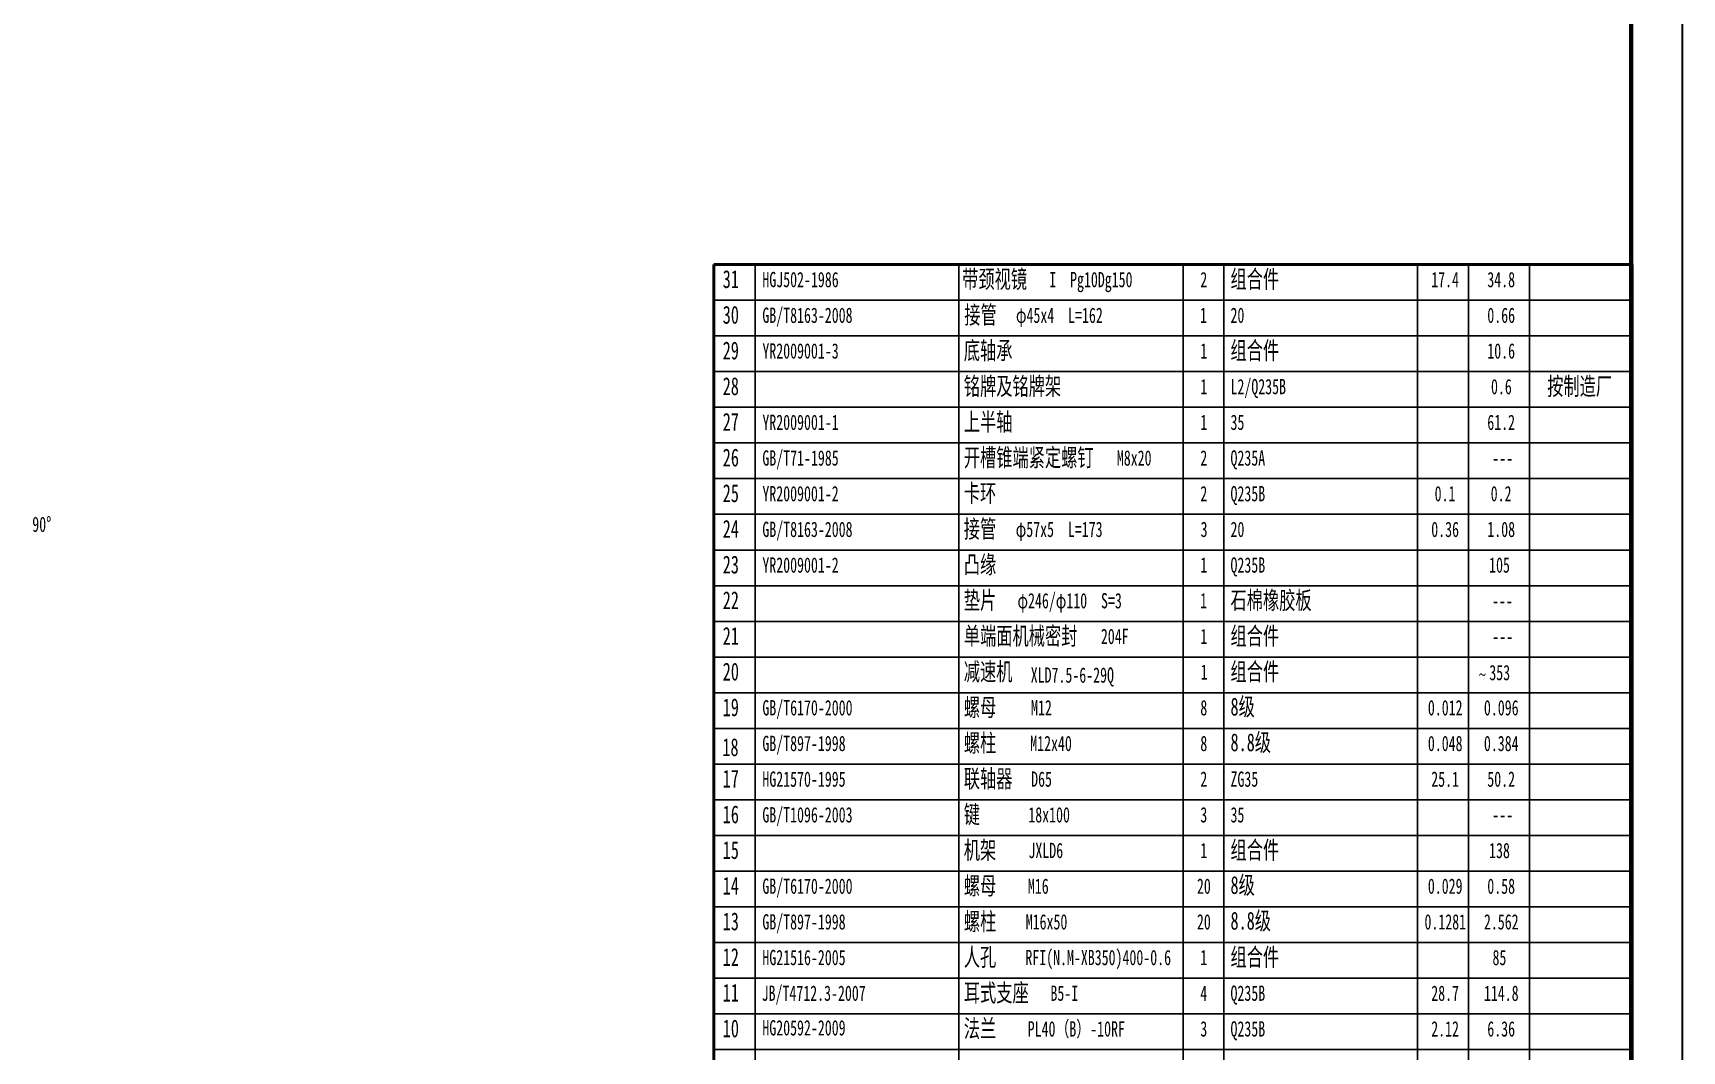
# Model space of a CAD drawing. Header units: millimetres. Extents: x -11803 to 14115, y -852 to 12275.
# Drawn here: x 9261 to 14115, y 2491 to 5487 of the extents above; entities that cross this region are included whole.
import ezdxf

# ---------------------------------------------------------------- set-up
doc = ezdxf.new("R2010")
doc.units = ezdxf.units.MM
for name, color, linetype, lineweight in [('CAXA0', 7, 'Continuous', 70), ('CAXA4', 3, 'Continuous', 25), ('粗实线', 7, 'Continuous', 50), ('边框线', 2, 'Continuous', 90)]:
    doc.layers.add(name, color=color, linetype=linetype, lineweight=lineweight)
doc.layers.add('细实线', color=125, linetype='Continuous')
doc.styles.add('标准', font='SimSun.ttf', dxfattribs={"width": 0.667})

msp = doc.modelspace()

# ---------------------------------------------------------------- hatches: boundary and pattern name
at = {"layer": 'CAXA0', "linetype": 'Continuous', "lineweight": 25}
msp.add_hatch(color=0, dxfattribs=at).paths.add_polyline_path([(13535.808, 3602.881), (13537.575, 3601.436), (13536.852, 3599.75), (13536.069, 3598.065), (13535.166, 3596.379), (13533.961, 3595.115), (13532.275, 3594.693), (13530.106, 3595.235), (13527.456, 3596.861), (13524.866, 3598.486), (13522.878, 3599.028), (13521.412, 3598.486), (13520.388, 3596.861), (13519.585, 3594.693), (13517.979, 3595.897), (13518.461, 3597.583), (13519.163, 3599.239), (13520.308, 3600.834), (13521.733, 3602.008), (13523.279, 3602.399), (13525.207, 3601.858), (13527.777, 3600.232), (13530.367, 3598.607), (13532.355, 3598.065), (13533.841, 3598.667), (13534.925, 3600.473)], flags=0)

# ---------------------------------------------------------------- linework, layer by layer
at = {"layer": 'CAXA0', "linetype": 'Continuous', "lineweight": 70}
for p, q in [((13966.813, 4700.49), (13966.813, 4805.49)), ((13966.813, 4595.49), (13966.813, 4700.49)), ((13966.813, 4595.49), (13966.813, 4700.49)), ((13966.813, 4490.49), (13966.813, 4595.49)), ((13966.813, 4490.49), (13966.813, 4595.49)), ((13966.813, 4385.49), (13966.813, 4490.49)), ((13966.813, 4385.49), (13966.813, 4490.49)), ((13966.813, 4280.49), (13966.813, 4385.49)), ((13966.813, 4280.49), (13966.813, 4385.49)), ((13966.813, 4175.49), (13966.813, 4280.49)), ((13966.813, 4175.49), (13966.813, 4280.49)), ((13966.813, 4070.49), (13966.813, 4175.49)), ((13966.813, 4070.49), (13966.813, 4175.49)), ((13966.813, 3965.49), (13966.813, 4070.49)), ((13966.813, 3965.49), (13966.813, 4070.49)), ((13966.813, 3860.49), (13966.813, 3965.49)), ((13966.813, 3860.49), (13966.813, 3965.49)), ((13966.813, 3755.49), (13966.813, 3860.49)), ((13966.813, 3650.49), (13966.813, 3755.49)), ((13966.813, 3545.49), (13966.813, 3650.49)), ((13966.813, 3440.49), (13966.813, 3545.49)), ((13966.813, 3335.49), (13966.813, 3440.49)), ((13966.813, 3230.49), (13966.813, 3335.49)), ((13966.813, 3125.49), (13966.813, 3230.49)), ((13966.813, 3020.49), (13966.813, 3125.49)), ((13966.813, 2915.49), (13966.813, 3020.49)), ((13966.813, 2810.49), (13966.813, 2915.49)), ((13966.813, 2705.49), (13966.813, 2810.49)), ((13966.813, 2600.49), (13966.813, 2705.49)), ((13966.813, 2495.49), (13966.813, 2600.49)), ((13966.813, 2495.49), (13966.813, 2600.49)), ((13966.813, 2390.49), (13966.813, 2495.49))]:
    msp.add_line(p, q, dxfattribs=at)
at = {"layer": 'CAXA0', "color": 0, "linetype": 'Continuous', "lineweight": 70}
msp.add_line((13966.813, 4700.49), (13966.813, 4805.49), dxfattribs=at)
at = {"layer": 'CAXA0', "color": 0, "linetype": 'Continuous', "lineweight": 25}
msp.add_line((13966.813, 4700.49), (11266.813, 4700.49), dxfattribs=at)
at = {"layer": '粗实线', "lineweight": 50}
msp.add_line((13966.813, 4805.49), (11265.453, 4805.49), dxfattribs=at)
at = {"layer": '粗实线'}
msp.add_line((13966.813, 4805.49), (11266.813, 4805.49), dxfattribs=at)
msp.add_line((13966.813, 4805.49), (11266.813, 4805.49), dxfattribs=at)
at = {"layer": '细实线', "lineweight": 30}
msp.add_line((14115.453, 12154.678), (14115.453, -460.322), dxfattribs=at)
at = {"layer": '细实线', "color": 0, "lineweight": 50}
msp.add_line((11265.453, 1340.49), (11265.453, 4805.49), dxfattribs=at)
at = {"layer": '细实线', "color": 0, "lineweight": -3}
for p, q in [((11386.813, 4805.49), (11386.813, 1340.49)), ((11986.813, 4805.49), (11986.813, 1340.49)), ((12646.813, 4805.49), (12646.813, 1340.49)), ((12766.813, 4805.49), (12766.813, 1340.49)), ((13336.813, 4805.49), (13336.813, 1340.49)), ((13486.813, 4700.49), (13486.813, 1445.49)), ((13666.813, 4700.49), (13666.813, 1340.49))]:
    msp.add_line(p, q, dxfattribs=at)
at = {"layer": '细实线', "linetype": 'Continuous', "lineweight": 25}
for p, q in [((13486.813, 4700.49), (13486.813, 4805.49)), ((13666.813, 4700.49), (13666.813, 4805.49)), ((12766.813, 4700.49), (12766.813, 4700.49))]:
    msp.add_line(p, q, dxfattribs=at)
at = {"layer": '细实线', "color": 0, "linetype": 'Continuous', "lineweight": 25}
for p, q in [((13486.813, 4700.49), (13486.813, 4805.49)), ((13666.813, 4700.49), (13666.813, 4805.49)), ((13966.813, 4700.49), (11265.453, 4700.49)), ((13966.813, 4700.49), (11266.813, 4700.49)), ((13966.813, 4700.49), (11266.813, 4700.49)), ((12766.813, 4700.49), (12766.813, 4700.49)), ((13966.813, 4595.49), (11265.453, 4595.49)), ((13966.813, 4595.49), (11266.813, 4595.49)), ((13966.813, 4595.49), (11266.813, 4595.49)), ((13966.813, 4595.49), (11266.813, 4595.49)), ((13966.813, 4490.49), (11265.453, 4490.49)), ((13966.813, 4490.49), (11266.813, 4490.49)), ((13966.813, 4490.49), (11266.813, 4490.49)), ((13966.813, 4490.49), (11266.813, 4490.49)), ((13966.813, 4385.49), (11265.453, 4385.49)), ((13966.813, 4385.49), (11266.813, 4385.49)), ((13966.813, 4385.49), (11266.813, 4385.49)), ((13966.813, 4385.49), (11266.813, 4385.49)), ((13966.813, 4280.49), (11265.453, 4280.49)), ((13966.813, 4280.49), (11266.813, 4280.49)), ((13966.813, 4280.49), (11266.813, 4280.49)), ((13966.813, 4280.49), (11266.813, 4280.49)), ((13966.813, 4175.49), (11265.453, 4175.49)), ((13966.813, 4175.49), (11266.813, 4175.49)), ((13966.813, 4175.49), (11266.813, 4175.49)), ((13966.813, 4175.49), (11266.813, 4175.49)), ((13966.813, 4070.49), (11265.453, 4070.49)), ((13966.813, 4070.49), (11266.813, 4070.49)), ((13966.813, 4070.49), (11266.813, 4070.49)), ((13966.813, 4070.49), (11266.813, 4070.49)), ((13966.813, 3965.49), (11265.453, 3965.49)), ((13966.813, 3965.49), (11266.813, 3965.49)), ((13966.813, 3965.49), (11266.813, 3965.49)), ((13966.813, 3965.49), (11266.813, 3965.49)), ((13966.813, 3860.49), (11265.453, 3860.49)), ((13966.813, 3860.49), (11266.813, 3860.49)), ((13966.813, 3860.49), (11266.813, 3860.49)), ((13966.813, 3755.49), (11265.453, 3755.49)), ((13966.813, 3755.49), (11266.813, 3755.49)), ((13966.813, 3650.49), (11265.453, 3650.49)), ((13966.813, 3650.49), (11266.813, 3650.49)), ((13966.813, 3545.49), (11265.453, 3545.49)), ((13966.813, 3545.49), (11266.813, 3545.49)), ((13966.813, 3440.49), (11265.453, 3440.49)), ((13966.813, 3440.49), (11266.813, 3440.49)), ((13966.813, 3335.49), (11265.453, 3335.49)), ((13966.813, 3335.49), (11266.813, 3335.49)), ((13966.813, 3230.49), (11265.453, 3230.49)), ((13966.813, 3230.49), (11266.813, 3230.49)), ((13966.813, 3125.49), (11265.453, 3125.49)), ((13966.813, 3125.49), (11266.813, 3125.49)), ((13966.813, 3020.49), (11265.453, 3020.49)), ((13966.813, 3020.49), (11266.813, 3020.49)), ((13966.813, 2915.49), (11265.453, 2915.49)), ((13966.813, 2915.49), (11266.813, 2915.49)), ((13966.813, 2810.49), (11265.453, 2810.49)), ((13966.813, 2810.49), (11266.813, 2810.49)), ((13966.813, 2705.49), (11265.453, 2705.49)), ((13966.813, 2705.49), (11266.813, 2705.49)), ((13966.813, 2600.49), (11265.453, 2600.49)), ((13966.813, 2600.49), (11266.813, 2600.49)), ((13966.813, 2600.49), (11266.813, 2600.49)), ((13966.813, 2495.49), (11265.453, 2495.49)), ((13966.813, 2495.49), (11266.813, 2495.49)), ((13966.813, 2495.49), (11266.813, 2495.49))]:
    msp.add_line(p, q, dxfattribs=at)
at = {"layer": '边框线'}
msp.add_line((13965.453, 12004.678), (13965.453, -310.322), dxfattribs=at)

# ---------------------------------------------------------------- texts
at = {"layer": 'CAXA0', "color": 0, "linetype": 'Continuous', "lineweight": 25, "insert": (11291.713, 4788.952), "char_height": 52.5, "attachment_point": 1, "style": '标准'}
msp.add_mtext('\\fFangSong_GB2312|b0|i0|p34;31', dxfattribs=at)
at = {"layer": 'CAXA4', "linetype": 'Continuous', "lineweight": 25, "char_height": 52.5, "attachment_point": 1, "style": '标准'}
for s, insert in [('\\fFangSong_GB2312|b0|i0|p34;31', (11291.713, 4788.952)), ('\\fFangSong_GB2312|b0|i0|p34;30', (11291.713, 4683.952)), ('\\fFangSong_GB2312|b0|i0|p34;29', (11291.713, 4578.952)), ('\\fFangSong_GB2312|b0|i0|p34;28', (11291.713, 4473.952)), ('\\fFangSong_GB2312|b0|i0|p34;27', (11291.713, 4368.952)), ('\\fFangSong_GB2312|b0|i0|p34;26', (11291.713, 4263.952)), ('\\fFangSong_GB2312|b0|i0|p34;25', (11291.713, 4158.952)), ('\\fFangSong_GB2312|b0|i0|p34;24', (11291.713, 4053.952)), ('\\fFangSong_GB2312|b0|i0|p34;23', (11291.713, 3948.952))]:
    msp.add_mtext(s, dxfattribs=dict(at, insert=insert))
at = {"layer": 'CAXA4', "color": 0, "linetype": 'Continuous', "lineweight": 25, "attachment_point": 1, "style": '标准'}
for s, insert, char_height in [('HGJ502-1986', (11408.422, 4783.815), 45), ('带颈视镜', (11996.432, 4788.952), 52.5), ('\\fFangSong_GB2312|b0|i0|p34;I  Pg10Dg150', (12252.931, 4783.815), 45), ('\\fFangSong_GB2312|b0|i0|p34;2\\P', (12697.53, 4783.815), 45), ('\\fFangSong_GB2312|b0|i0|p34;组合件', (12786.384, 4788.952), 52.5), ('\\fFangSong_GB2312|b0|i0|p34;17.4', (13377.297, 4783.815), 45), ('\\fFangSong_GB2312|b0|i0|p34;34.8', (13542.297, 4783.815), 45), ('\\fFangSong_GB2312|b0|i0|p34;30', (11291.713, 4683.952), 52.5), ('\\fFangSong_GB2312|b0|i0|p34;GB/T8163-2008', (11408.422, 4678.815), 45), ('\\fFangSong_GB2312|b0|i0|p34;接管', (12002.846, 4683.952), 52.5), ('\\fFangSong_GB2312|b0|i0|p34;  φ45x4  L=162', (12114.003, 4678.815), 45), ('\\fFangSong_GB2312|b0|i0|p34;1', (12696.466, 4678.815), 45), ('\\fFangSong_GB2312|b0|i0|p34;20', (12786.384, 4678.815), 45), ('\\fFangSong_GB2312|b0|i0|p34;0.66', (13542.297, 4678.815), 45), ('\\fFangSong_GB2312|b0|i0|p34;29', (11291.713, 4578.952), 52.5), ('YR2009001-3', (11408.422, 4573.815), 45), ('\\fFangSong_GB2312|b0|i0|p34;底轴承', (12001.307, 4578.952), 52.5), ('\\fFangSong_GB2312|b0|i0|p34;1', (12697.53, 4573.815), 45), ('\\fFangSong_GB2312|b0|i0|p34;组合件', (12786.384, 4578.952), 52.5), ('\\fFangSong_GB2312|b0|i0|p34;10.6', (13542.297, 4573.815), 45), ('\\fFangSong_GB2312|b0|i0|p34;28', (11291.713, 4473.952), 52.5), ('\\fFangSong_GB2312|b0|i0|p34;铭牌及铭牌架', (12001.307, 4473.952), 52.5), ('\\fFangSong_GB2312|b0|i0|p34;1', (12697.53, 4468.815), 45), ('{\\f@SimSun|b0|i0|c134|p2;L2/Q235B}', (12786.384, 4468.815), 45), ('\\fFangSong_GB2312|b0|i0|p34;按制造厂', (13718.502, 4473.952), 52.5), ('\\fFangSong_GB2312|b0|i0|p34;上半轴', (12001.307, 4368.952), 52.5), ('\\fFangSong_GB2312|b0|i0|p34;27', (11291.713, 4368.952), 52.5), ('YR2009001-1', (11408.422, 4363.815), 45), ('\\fFangSong_GB2312|b0|i0|p34;1', (12697.53, 4363.815), 45), ('\\fFangSong_GB2312|b0|i0|p34;35', (12786.384, 4363.815), 45), ('开槽锥端紧定螺钉', (12001.307, 4263.952), 52.5), ('\\fFangSong_GB2312|b0|i0|p34;26', (11291.713, 4263.952), 52.5), ('\\fFangSong_GB2312|b0|i0|p34;GB/T71-1985', (11408.422, 4258.815), 45), ('M8x20', (12451.87, 4258.815), 45), ('\\fFangSong_GB2312|b0|i0|p34;2', (12697.53, 4258.815), 45), ('Q235A', (12786.384, 4258.815), 45), ('\\fFangSong_GB2312|b0|i0|p34;---', (13556.915, 4258.815), 45), ('\\fFangSong_GB2312|b0|i0|p34;25', (11291.713, 4158.952), 52.5), ('YR2009001-2', (11408.422, 4153.815), 45), ('\\fFangSong_GB2312|b0|i0|p34;卡环', (12001.307, 4158.952), 52.5), ('\\fFangSong_GB2312|b0|i0|p34;2', (12697.53, 4153.815), 45), ('\\fFangSong_GB2312|b0|i0|p34;0.1', (13387.255, 4153.815), 45), ('\\fFangSong_GB2312|b0|i0|p34;0.2', (13552.255, 4153.815), 45), ('\\fFangSong_GB2312|b0|i0|p34;24', (11291.713, 4053.952), 52.5), ('\\fFangSong_GB2312|b0|i0|p34;GB/T8163-2008', (11408.422, 4048.815), 45), ('\\fFangSong_GB2312|b0|i0|p34;接管', (12001.307, 4053.952), 52.5), ('\\fFangSong_GB2312|b0|i0|p34;φ57x5  L=173', (12154.175, 4048.815), 45), ('\\fFangSong_GB2312|b0|i0|p34;3', (12698.311, 4048.815), 45), ('\\fFangSong_GB2312|b0|i0|p34;20', (12786.384, 4048.815), 45), ('\\fFangSong_GB2312|b0|i0|p34;0.36', (13377.297, 4048.815), 45), ('\\fFangSong_GB2312|b0|i0|p34;1.08', (13542.297, 4048.815), 45), ('\\fFangSong_GB2312|b0|i0|p34;23', (11291.713, 3948.952), 52.5), ('YR2009001-2', (11408.422, 3943.815), 45), ('\\fFangSong_GB2312|b0|i0|p34;凸缘', (12001.307, 3948.952), 52.5), ('\\fFangSong_GB2312|b0|i0|p34;1', (12697.53, 3943.815), 45), ('Q235B', (12786.384, 3943.815), 45), ('\\fFangSong_GB2312|b0|i0|p34;105', (13547.614, 3943.815), 45), ('\\fFangSong_GB2312|b0|i0|p34;22', (11291.713, 3843.952), 52.5), ('\\fFangSong_GB2312|b0|i0|p34;垫片', (12001.307, 3843.952), 52.5), ('\\fFangSong_GB2312|b0|i0|p34;φ246/φ110  S=3', (12159.399, 3838.815), 45), ('\\fFangSong_GB2312|b0|i0|p34;1', (12697.028, 3838.815), 45), ('\\fFangSong_GB2312|b0|i0|p34;石棉橡胶板', (12786.384, 3843.952), 52.5), ('\\fFangSong_GB2312|b0|i0|p34;---', (13556.167, 3838.815), 45), ('\\fFangSong_GB2312|b0|i0|p34;21', (11291.713, 3738.952), 52.5), ('\\fFangSong_GB2312|b0|i0|p34;单端面机械密封', (12001.307, 3738.952), 52.5), ('\\fFangSong_GB2312|b0|i0|p34;组合件', (12786.384, 3738.952), 52.5), ('\\fFangSong_GB2312|b0|i0|p34;204F', (12404.822, 3733.815), 45), ('\\fFangSong_GB2312|b0|i0|p34;1', (12697.53, 3733.815), 45), ('\\fFangSong_GB2312|b0|i0|p34;---', (13556.915, 3733.815), 45), ('\\fFangSong_GB2312|b0|i0|p34;减速机', (12001.307, 3633.952), 52.5), ('\\fFangSong_GB2312|b0|i0|p34;组合件', (12786.384, 3633.952), 52.5), ('\\fFangSong_GB2312|b0|i0|p34;20', (11291.713, 3633.952), 52.5), ('\\fFangSong_GB2312|b0|i0|p34;XLD7.5-6-29Q', (12198.331, 3620.026), 45), ('\\fFangSong_GB2312|b0|i0|p34;1', (12698.651, 3628.815), 45), ('19', (11291.713, 3528.952), 52.5), ('\\fFangSong_GB2312|b0|i0|p34;GB/T6170-2000', (11408.422, 3523.815), 45), ('\\fFangSong_GB2312|b0|i0|p34;螺母', (12001.307, 3528.952), 52.5), ('\\fFangSong_GB2312|b0|i0|p34;M12', (12199.238, 3523.815), 45), ('\\fFangSong_GB2312|b0|i0|p34;8', (12697.53, 3523.815), 45), ('\\fFangSong_GB2312|b0|i0|p34;8级', (12786.384, 3530.919), 52.5), ('\\fFangSong_GB2312|b0|i0|p34;0.012', (13367.339, 3523.815), 45), ('0.096', (13532.339, 3523.815), 45), ('\\fFangSong_GB2312|b0|i0|p34;GB/T897-1998', (11408.422, 3418.815), 45), ('\\fFangSong_GB2312|b0|i0|p34;螺柱', (12001.307, 3423.952), 52.5), ('\\fFangSong_GB2312|b0|i0|p34;M12x40', (12196.896, 3418.815), 45), ('\\fFangSong_GB2312|b0|i0|p34;8', (12697.53, 3418.815), 45), ('\\fFangSong_GB2312|b0|i0|p34;8.8级', (12786.384, 3425.919), 52.5), ('\\fFangSong_GB2312|b0|i0|p34;0.048', (13367.339, 3418.815), 45), ('\\fFangSong_GB2312|b0|i0|p34;0.384', (13532.339, 3418.815), 45), ('\\fFangSong_GB2312|b0|i0|p34;17', (11291.713, 3318.952), 52.5), ('\\fFangSong_GB2312|b0|i0|p34;HG21570-1995', (11408.422, 3313.815), 45), ('\\fFangSong_GB2312|b0|i0|p34;联轴器', (12001.307, 3318.952), 52.5), ('\\fFangSong_GB2312|b0|i0|p34;D65', (12199.575, 3313.815), 45), ('\\fFangSong_GB2312|b0|i0|p34;2', (12697.53, 3313.815), 45), ('\\fFangSong_GB2312|b0|i0|p34;ZG35', (12786.384, 3313.815), 45), ('\\fFangSong_GB2312|b0|i0|p34;25.1', (13377.297, 3313.815), 45), ('\\fFangSong_GB2312|b0|i0|p34;50.2', (13542.297, 3313.815), 45), ('\\fFangSong_GB2312|b0|i0|p34;16', (11291.713, 3213.952), 52.5), ('\\fFangSong_GB2312|b0|i0|p34;GB/T1096-2003', (11408.422, 3208.815), 45), ('\\fFangSong_GB2312|b0|i0|p34;键', (12001.307, 3213.952), 52.5), ('\\fFangSong_GB2312|b0|i0|p34;18x100', (12191.223, 3208.815), 45), ('\\fFangSong_GB2312|b0|i0|p34;3', (12697.53, 3208.815), 45), ('\\fFangSong_GB2312|b0|i0|p34;35', (12786.384, 3208.815), 45), ('\\fFangSong_GB2312|b0|i0|p34;---', (13556.915, 3208.815), 45), ('\\fFangSong_GB2312|b0|i0|p34;15', (11291.713, 3108.952), 52.5), ('\\fFangSong_GB2312|b0|i0|p34;机架', (12001.307, 3108.952), 52.5), ('\\fFangSong_GB2312|b0|i0|p34;组合件', (12786.384, 3108.952), 52.5), ('\\fFangSong_GB2312|b0|i0|p34;JXLD6', (12191.579, 3103.815), 45), ('\\fFangSong_GB2312|b0|i0|p34;1', (12697.53, 3103.815), 45), ('\\fFangSong_GB2312|b0|i0|p34;138', (13547.614, 3103.815), 45), ('\\fFangSong_GB2312|b0|i0|p34;螺母', (12001.307, 3003.952), 52.5), ('\\fFangSong_GB2312|b0|i0|p34;8级', (12786.384, 3005.919), 52.5), ('\\fFangSong_GB2312|b0|i0|p34;14', (11291.713, 3003.952), 52.5), ('\\fFangSong_GB2312|b0|i0|p34;GB/T6170-2000', (11408.422, 2998.815), 45), ('\\fFangSong_GB2312|b0|i0|p34;M16', (12189.987, 2998.815), 45), ('\\fFangSong_GB2312|b0|i0|p34;20', (12687.572, 2998.815), 45), ('\\fFangSong_GB2312|b0|i0|p34;0.029', (13367.339, 2998.815), 45), ('\\fFangSong_GB2312|b0|i0|p34;0.58', (13542.297, 2998.815), 45), ('\\fFangSong_GB2312|b0|i0|p34;13', (11291.713, 2898.952), 52.5), ('\\fFangSong_GB2312|b0|i0|p34;GB/T897-1998', (11408.422, 2893.815), 45), ('\\fFangSong_GB2312|b0|i0|p34;螺柱', (12001.307, 2898.952), 52.5), ('\\fFangSong_GB2312|b0|i0|p34;M16x50', (12183.654, 2893.815), 45), ('\\fFangSong_GB2312|b0|i0|p34;20', (12687.572, 2893.815), 45), ('\\fFangSong_GB2312|b0|i0|p34;8.8级', (12786.384, 2900.919), 52.5), ('\\fFangSong_GB2312|b0|i0|p34;2.562', (13532.339, 2893.815), 45), ('\\fFangSong_GB2312|b0|i0|p34;HG21516-2005', (11408.422, 2788.815), 45), ('\\fFangSong_GB2312|b0|i0|p34;人孔', (12001.307, 2793.952), 52.5), ('\\fFangSong_GB2312|b0|i0|p34;RFI(N.M-XB350)400-0.6', (12182.577, 2788.815), 45), ('\\fFangSong_GB2312|b0|i0|p34;1', (12697.282, 2788.815), 45), ('\\fFangSong_GB2312|b0|i0|p34;组合件', (12786.384, 2793.952), 52.5), ('\\fFangSong_GB2312|b0|i0|p34;85', (13557.572, 2788.815), 45), ('\\fFangSong_GB2312|b0|i0|p34;JB/T4712.3-2007', (11406.316, 2683.815), 45), ('\\fFangSong_GB2312|b0|i0|p34;耳式支座', (12001.307, 2688.952), 52.5), ('\\fFangSong_GB2312|b0|i0|p34;B5-I', (12256.363, 2683.815), 45), ('\\fFangSong_GB2312|b0|i0|p34;4', (12697.53, 2683.815), 45), ('Q235B', (12786.384, 2683.815), 45), ('\\fFangSong_GB2312|b0|i0|p34;28.7', (13377.297, 2683.815), 45), ('\\fFangSong_GB2312|b0|i0|p34;114.8', (13532.339, 2683.815), 45), ('\\fFangSong_GB2312|b0|i0|p34;HG20592-2009', (11408.366, 2582.003), 45), ('法兰', (12001.307, 2583.952), 52.5), ('PL40{\\fFangSong_GB2312|b0|i0|c134|p34;（B）}-10RF', (12189.483, 2578.815), 45), ('\\fFangSong_GB2312|b0|i0|p34;3', (12697.53, 2578.815), 45), ('Q235B', (12786.384, 2578.815), 45), ('\\fFangSong_GB2312|b0|i0|p34;2.12', (13377.297, 2578.815), 45), ('\\fFangSong_GB2312|b0|i0|p34;6.36', (13542.297, 2578.815), 45)]:
    msp.add_mtext(s, dxfattribs=dict(at, insert=insert, char_height=char_height))
at = {"layer": 'CAXA4', "color": 0, "lineweight": 25, "char_height": 52.5, "attachment_point": 1, "style": '标准'}
for s, insert in [('\\fFangSong_GB2312|b0|i0|p34;12', (11291.713, 2793.952)), ('\\fFangSong_GB2312|b0|i0|p34;11', (11291.713, 2688.952)), ('\\fFangSong_GB2312|b0|i0|p34;10', (11291.713, 2583.952))]:
    msp.add_mtext(s, dxfattribs=dict(at, insert=insert))
at = {"layer": '细实线', "color": 0, "linetype": 'Continuous', "lineweight": 25, "char_height": 45, "attachment_point": 1, "style": '标准'}
for s, insert in [('\\fFangSong_GB2312|b0|i0|p34;0.6', (13553.14, 4468.815)), ('\\fFangSong_GB2312|b0|i0|p34;61.2', (13542.297, 4363.815)), ('Q235B', (12786.384, 4153.815)), ('\\fFangSong_GB2312|b0|i0|p34;0.1281', (13357.381, 2893.815))]:
    msp.add_mtext(s, dxfattribs=dict(at, insert=insert))
at = {"layer": '细实线', "color": 7, "linetype": 'Continuous', "lineweight": 25, "insert": (9259.29, 4063.702), "char_height": 45, "attachment_point": 1, "style": '标准'}
msp.add_mtext('{\\Ftxt|c0;90%%D}', dxfattribs=at)
at = {"layer": '细实线', "color": 0, "lineweight": 25, "insert": (13548.157, 3627.279), "char_height": 45, "width": 170.0759, "attachment_point": 1, "style": '标准'}
msp.add_mtext('353', dxfattribs=at)
at = {"layer": '细实线', "color": 0, "lineweight": -3, "insert": (11314.451, 3411.654), "char_height": 52.5, "width": 120, "attachment_point": 2, "style": '标准'}
msp.add_mtext('18', dxfattribs=at)

doc.saveas('drawing.dxf')
